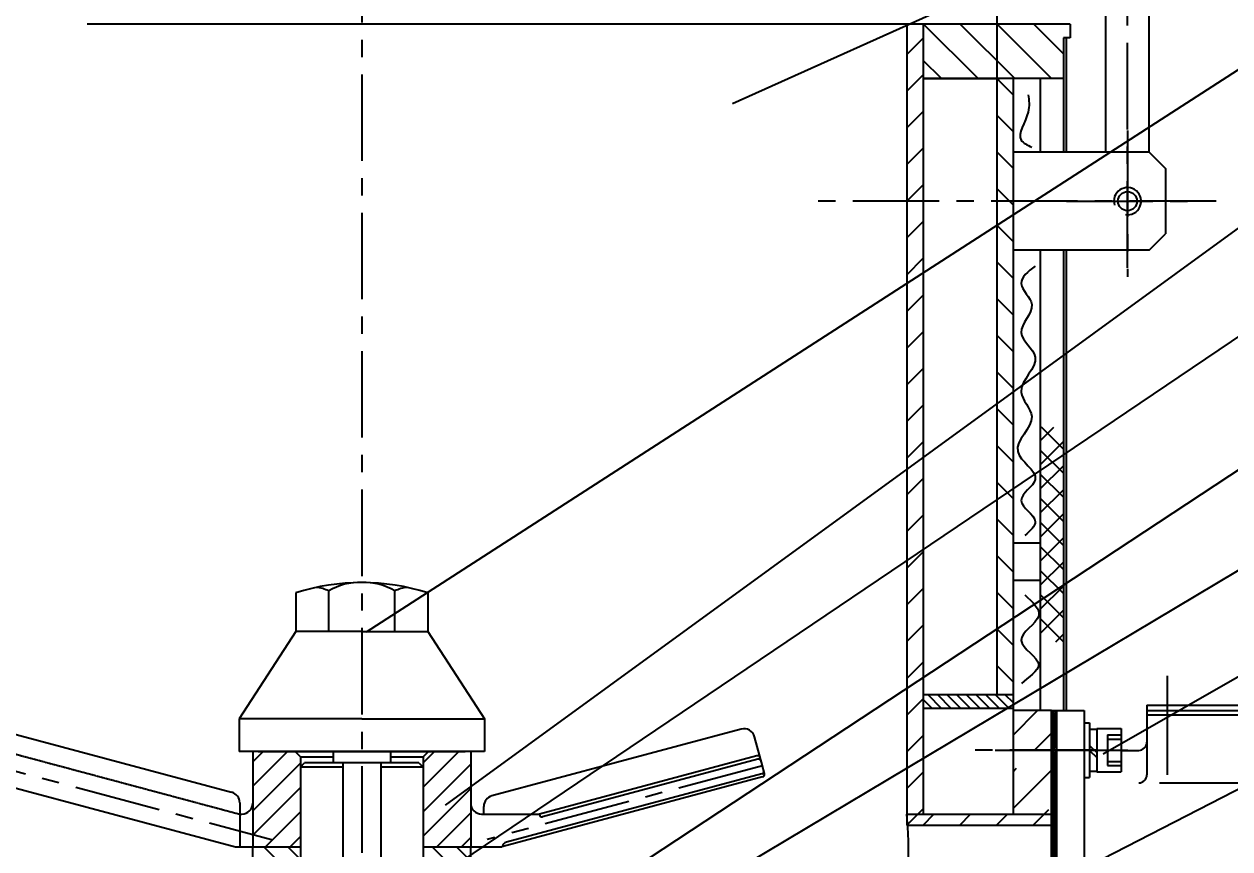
# Model space of a CAD drawing. Extents: x -2754 to 610, y -1664 to 712.
# Drawn here: x -1334.2 to -891.7, y 130.4 to 433.1 of the extents above; entities that cross this region are included whole.
import ezdxf

# ---------------------------------------------------------------- set-up
doc = ezdxf.new("R2010")
doc.units = 0
doc.linetypes.add('CENTER', pattern=[50.8, 31.75, -6.35, 6.35, -6.35])
doc.linetypes.add('HIDDEN', pattern=[0.375, 0.25, -0.125])
doc.layers.get('0').update_dxf_attribs({"linetype": 'CONTINUOUS'})
doc.layers.get('DEFPOINTS').update_dxf_attribs({"linetype": 'CONTINUOUS'})
doc.layers.add('SMPEN_THICK', color=7, linetype='CONTINUOUS')
doc.styles.get("Standard").update_dxf_attribs({"font": 'txt.shx', "height": 14})
doc.dimstyles.get("Standard").update_dxf_attribs({"dimscale": 5, "dimtxt": 4.5, "dimasz": 5.5, "dimexe": 4.25, "dimexo": 0.625, "dimgap": 2.2, "dimtad": 1, "dimdec": 4, "dimlfac": -1, "dimdsep": 46, "dimlunit": 6, "dimtxsty": 'Standard', "dimcen": 2.5, "dimclrd": 2, "dimclre": 2, "dimclrt": 2, "dimadec": 0, "dimazin": 0, "dimtfac": 1, "dimtdec": 4, "dimtmove": 0, "dimatfit": 3, "dimfxl": 1, "dimtolj": 1, "dimtzin": 0, "dimarcsym": 0})

# ---------------------------------------------------------------- blocks, each defined once
blk = doc.blocks.new('*D13')
at = {"color": 2, "lineweight": -2, "transparency": 16777216}
for p, q in [((-1044.02, 557.98), (-2411.55, 557.98)), ((-2401.55, 545.98), (-2401.55, -621.88)), ((-2195.32, -633.88), (-2411.55, -633.88))]:
    blk.add_line(p, q, dxfattribs=at)
at = {"color": 2, "transparency": 16777216}
for points in [[(-2403.55, 545.98), (-2399.55, 545.98), (-2401.55, 557.98)], [(-2403.55, -621.88), (-2399.55, -621.88), (-2401.55, -633.88)]]:
    blk.add_solid(points, dxfattribs=at)
at = {"layer": 'DEFPOINTS', "color": 0, "transparency": 16777216}
for p in [(-1044.02, 557.98), (-2401.55, -633.88), (-2195.32, -633.88)]:
    blk.add_point(p, dxfattribs=at)
at = {"color": 2, "transparency": 16777216, "insert": (-2415.45, -35.78), "char_height": 15.8, "attachment_point": 5, "rotation": 90}
blk.add_mtext('\\A1;1192', dxfattribs=at)

msp = doc.modelspace()

# ---------------------------------------------------------------- hatches: boundary and pattern name
h = msp.add_hatch()
h.set_pattern_fill('ANSI31', color=256, scale=3, style=0)
h.paths.add_polyline_path([(-1385.31554, 468.12003), (-1358.63089, 468.12003), (-1358.63089, 480.12003), (-1366.63089, 480.12003), (-1385.31554, 480.12003, 0.073324617), (-1398.8802, 478.12003), (-1542.06554, 478.12003), (-1542.06554, 433.12003), (-1459.31554, 433.12003), (-1459.86554, 438.12003), (-1451.66554, 438.12003), (-1452.21554, 433.12003), (-1440.31554, 433.12003), (-1440.86554, 438.12003), (-1432.66554, 438.12003), (-1433.21554, 433.12003), (-1420.31554, 433.12003, -0.414213562)])
h.paths.add_polyline_path([(-1324.63089, 480.12003), (-1358.63089, 480.12003), (-1358.63089, 479.55282), (-1358.63089, 468.12003), (-1324.63089, 468.12003)])
h = msp.add_hatch()
h.set_pattern_fill('ANSI31', color=256, scale=3, angle=90, style=0)
h.set_pattern_definition([(135, (-233.847, -54.31), (-6.73519, -6.73519), [])])
h.paths.add_polyline_path([(-1416.31554, 413.12003), (-1416.31554, 433.12003), (-1470.31554, 433.12003), (-1470.31554, 428.12003), (-1467.81554, 428.12003), (-1467.81554, 413.12003)])
h.paths.add_polyline_path([(-952.81554, 413.12003), (-952.81554, 428.12003), (-950.31554, 428.12003), (-950.31554, 433.12003), (-1004.31554, 433.12003), (-1004.31554, 413.12003)])
h = msp.add_hatch()
h.set_pattern_fill('ANSI31', color=256, scale=3, style=0)
h.set_pattern_definition([(45, (-233.847, -54.31), (-6.73519, 6.73519), [])])
h.paths.add_polyline_path([(-1410.31554, 433.12003), (-1416.31554, 433.12003), (-1416.31554, 133.12003), (-1410.31554, 133.12003)])
h.paths.add_polyline_path([(-1004.31554, 368.12003), (-1010.31554, 368.12003), (-1010.31554, 133.12003), (-1004.31554, 133.12003)])
h.paths.add_polyline_path([(-1004.31554, 433.12003), (-1010.31554, 433.12003), (-1010.31554, 368.12003), (-1004.31554, 368.12003)])
h = msp.add_hatch()
h.set_pattern_fill('ANSI31', color=256, scale=3, angle=90, style=0)
h.set_pattern_definition([(135, (-65.723, 0), (-6.73519, -6.73519), [])])
h.paths.add_polyline_path([(-971.31554, 386.12003), (-971.31554, 413.12003), (-977.31554, 413.12003), (-977.31554, 368.12003), (-971.31554, 368.12003)])
h.paths.add_polyline_path([(-971.31554, 368.12003), (-977.31554, 368.12003), (-977.31554, 359.2214), (-971.31554, 363.09255)])
h.paths.add_polyline_path([(-971.31554, 363.09255), (-977.31554, 359.2214), (-977.31554, 293.70848), (-971.31554, 298.07653)])
h.paths.add_polyline_path([(-971.31554, 298.07653), (-977.31554, 293.70848), (-977.31554, 258.46957), (-971.31554, 262.52502)])
h.paths.add_polyline_path([(-971.31554, 262.52502), (-977.31554, 258.46957), (-977.31554, 211.07387), (-971.31554, 215.028)])
h.paths.add_polyline_path([(-971.31554, 215.028), (-977.31554, 211.07387), (-977.31554, 187.07911), (-971.31554, 187.07911)])
h = msp.add_hatch()
h.set_pattern_fill('ANSI37', color=256, scale=50, angle=90, style=0)
h.set_pattern_definition([(135, (-658.0896, 415.4833), (-4.41942, -4.41942), []), (225, (-658.0896, 415.4833), (4.41942, -4.41942), [])])
h.paths.add_polyline_path([(-952.81554, 285.1685), (-961.31554, 285.1685), (-961.31554, 206.33042), (-952.81554, 206.33042)])
h = msp.add_hatch()
h.set_pattern_fill('ANSI31', color=256, scale=20, angle=90, style=0)
h.set_pattern_definition([(135, (-658.0896, 425.8958), (-1.767767, -1.767767), [])])
h.paths.add_polyline_path([(-971.31554, 187.07911), (-1004.31554, 187.07911), (-1004.31554, 182.07911), (-971.31554, 182.07911)])
h = msp.add_hatch()
h.set_pattern_fill('ANSI31', color=256, scale=3, style=0)
h.set_pattern_definition([(45, (-119.723, 0), (-6.73519, 6.73519), [])])
h.paths.add_polyline_path([(-1416.31554, 83.12003, 0.414213562), (-1365.31554, 32.12003), (-1275.31554, 32.12003), (-1270.31554, 32.12003), (-1270.31554, 38.12003), (-1365.31554, 38.12003, -0.414213562), (-1410.31554, 83.12003), (-1410.31554, 133.12003), (-1416.31554, 133.12003)])
h.paths.add_polyline_path([(-1055.31554, 32.12003, 0.086389248), (-1038.08185, 35.12003), (-958.20476, 35.12003), (-958.20476, 39.12003), (-1045.88156, 39.12003, -0.052851848), (-1055.31554, 38.12003), (-1150.31554, 38.12003), (-1150.31554, 32.12003), (-1145.31554, 32.12003)])
h.paths.add_polyline_path([(-971.31554, 11.62003), (-957.20476, 11.62003), (-957.20476, 19.12003), (-955.20476, 19.12003), (-955.20476, 23.56291), (-958.20476, 26.62003), (-958.20476, 35.12003), (-971.31554, 35.12003)])
h.paths.add_polyline_path([(-971.31554, -2.87997), (-957.20476, -2.87997), (-957.20476, 11.62003), (-971.31554, 11.62003)])
h.paths.add_polyline_path([(-1003.5221, 143.12003), (-1010.02364, 139.84965, -0.001377632), (-1009.96962, 139.12003), (-958.20476, 139.12003), (-958.20476, 143.12003)])
h.paths.add_polyline_path([(-971.31554, 166.62003), (-957.20476, 166.62003), (-957.20476, 181.12003), (-971.31554, 181.12003)])
h.paths.add_polyline_path([(-971.31554, 143.12003), (-958.20476, 143.12003), (-958.20476, 151.62003), (-955.20476, 154.67714), (-955.20476, 159.12003), (-957.20476, 159.12003), (-957.20476, 166.41842), (-971.31554, 159.32046)])
h = msp.add_hatch()
h.set_pattern_fill('ANSI37', color=256, scale=0.2, style=0)
h.set_pattern_definition([(45, (-119.72255, 0), (-0.4490128, 0.4490128), []), (135, (-119.72255, 0), (-0.4490128, -0.4490128), [])])
h.paths.add_polyline_path([(-955.20476, 181.12003), (-957.20476, 181.12003), (-957.20476, 166.62003), (-956.80396, 166.62003), (-955.20476, 167.42445)])
h.paths.add_polyline_path([(-955.20476, 166.62003), (-956.80396, 166.62003), (-957.20476, 166.41842), (-957.20476, 159.12003), (-955.20476, 159.12003)])
h.paths.add_polyline_path([(-955.20476, 159.12003), (-957.20476, 159.12003), (-957.20476, 143.12003), (-955.20476, 143.12003)])
h.paths.add_polyline_path([(-955.20476, 143.12003), (-957.20476, 143.12003), (-957.20476, 139.12003), (-955.20476, 139.12003)])
h.paths.add_polyline_path([(-955.20476, 139.12003), (-957.20476, 139.12003), (-957.20476, 89.12003), (-955.20476, 89.12003)])
h.paths.add_polyline_path([(-955.20476, 89.12003), (-957.20476, 89.12003), (-957.20476, 39.12003), (-955.20476, 39.12003)])
h.paths.add_polyline_path([(-955.20476, 39.12003), (-957.20476, 39.12003), (-957.20476, 35.12003), (-955.20476, 35.12003)])
h.paths.add_polyline_path([(-955.20476, 35.12003), (-957.20476, 35.12003), (-957.20476, 19.12003), (-955.20476, 19.12003)])
h.paths.add_polyline_path([(-955.20476, 19.12003), (-957.20476, 19.12003), (-957.20476, 11.62003), (-955.20476, 11.62003)])
h.paths.add_polyline_path([(-955.20476, 11.62003), (-957.20476, 11.62003), (-957.20476, -2.87997), (-955.20476, -2.87997)])
h = msp.add_hatch()
h.set_pattern_fill('ANSI31', color=256, scale=2, style=0)
h.set_pattern_definition([(45, (-233.8474, -42.51), (-4.49013, 4.49013), [])])
h.paths.add_polyline_path([(-1250.31554, 131.12003), (-1232.81554, 131.12003), (-1232.81554, 160.42006), (-1232.81554, 164.12003), (-1234.81554, 166.12003), (-1250.31554, 166.12003)])
h.paths.add_polyline_path([(-1170.31554, 166.12003), (-1185.81554, 166.12003), (-1187.81554, 164.12003), (-1187.81554, 133.12003), (-1187.81554, 131.12003), (-1171.81554, 131.12003), (-1170.31554, 131.12003)])
at = {"layer": 'SMPEN_THICK'}
h = msp.add_hatch(dxfattribs=at)
h.set_pattern_fill('ANSI31', color=256, scale=50, angle=90, style=0)
h.set_pattern_definition([(135, (-707.394, -549.2175), (-4.419417, -4.419417), [])])
h.paths.add_polyline_path([(-1234.31554, 120.12003), (-1232.81554, 121.62003), (-1232.81554, 129.62003), (-1234.31554, 131.12003), (-1248.81554, 131.12003), (-1250.31554, 129.62003), (-1250.31554, 121.62003), (-1248.81554, 120.12003)])
h.paths.add_polyline_path([(-1170.31554, 129.62003), (-1171.81554, 131.12003), (-1186.31554, 131.12003), (-1187.81554, 129.62003), (-1187.81554, 121.62003), (-1186.31554, 120.12003), (-1171.81554, 120.12003), (-1170.31554, 121.62003)])

# ---------------------------------------------------------------- linework, layer by layer
at = {"color": 1}
for p, q in [((-1074.24311, 403.9677), (-758.08871, 546.24558)), ((-1208.53905, 210.0381), (-756.40441, 501.75125)), ((-1179.55914, 146.47369), (-757.44234, 453.77775)), ((-1179.16994, 122.03453), (-756.87448, 407.46749)), ((-1180.63713, 77.08055), (-757.90145, 355.67248)), ((-1184.55418, 56.00842), (-756.84299, 311.33262)), ((-938.26341, 165.29463), (-758.4856, 268.00015)), ((-956.67634, 117.44572), (-758.63279, 219.14433))]:
    msp.add_line(p, q, dxfattribs=at)
at = {"color": 4}
for p, q in [((-937.31554, 401.76805), (-937.31554, 465.12003)), ((-921.31554, 401.76805), (-921.31554, 465.12003)), ((-937.31554, 386.12003), (-937.31554, 401.76805)), ((-921.31554, 386.12003), (-921.31554, 401.76805)), ((-1234.56554, 224.35609), (-1234.56554, 210.12003)), ((-1222.44054, 210.12003), (-1222.44054, 225.04093)), ((-1198.19054, 210.12003), (-1198.19054, 225.04093)), ((-1186.06554, 224.35609), (-1186.06554, 210.12003)), ((-1234.56554, 210.12003), (-1255.31554, 178.12003)), ((-1210.31554, 210.12003), (-1234.56554, 210.12003)), ((-1210.31554, 210.12003), (-1186.06554, 210.12003)), ((-1186.06554, 210.12003), (-1165.31554, 178.12003)), ((-1255.31554, 178.12003), (-1255.31554, 166.12003)), ((-1210.31554, 178.12003), (-1255.31554, 178.12003)), ((-1210.31554, 178.12003), (-1165.31554, 178.12003)), ((-1165.31554, 178.12003), (-1165.31554, 166.12003)), ((-1165.31554, 166.12003), (-1255.31554, 166.12003)), ((-1220.81554, 166.12003), (-1220.81554, 161.92006)), ((-1199.81554, 166.12003), (-1199.81554, 161.92006)), ((-1232.81554, 160.42006), (-1231.31554, 161.92006)), ((-1217.31554, 160.42006), (-1232.81554, 160.42006)), ((-1189.31554, 161.92006), (-1231.31554, 161.92006)), ((-1203.31554, 161.92006), (-1203.31554, 68.92006)), ((-1187.81554, 160.42006), (-1203.31554, 160.42006)), ((-1189.31554, 161.92006), (-1187.81554, 160.42006))]:
    msp.add_line(p, q, dxfattribs=at)
for p, q in [((-936.60476, 172.22003), (-936.60476, 161.02003)), ((-936.60476, 170.60374), (-931.60476, 170.60374)), ((-936.60476, 162.48206), (-931.60476, 162.48206))]:
    msp.add_line(p, q)
msp.add_arc((-929.31554, 368.12003), 5, 260.9727456, 197.7010093)
for centre, radius, start, end in [((-1210.31554, 148.12003), 80, 72.3546051, 107.6453949), ((-1228.50304, 212.70602), 13.74423, 63.8262819, 83.6316622), ((-1211.47671, 207.27983), 20.87252, 86.8108991, 121.6868017), ((-1209.15437, 207.27983), 20.87252, 58.3131983, 93.1891009), ((-1192.12804, 212.70602), 13.74423, 96.3683378, 116.1737181)]:
    msp.add_arc(centre, radius, start, end, dxfattribs=at)
for points in [[(-965.75761, 407.21469), (-965.75761, 400.79476), (-968.32706, 390.52286), (-964.47289, 387.95489)], [(-963.18816, 344.29935), (-968.32706, 337.87942), (-964.47289, 330.1755), (-968.32706, 319.90361), (-963.18816, 310.9157), (-968.32706, 298.07584), (-964.47289, 289.08793), (-969.61179, 276.24807), (-963.18816, 265.97618), (-968.32706, 258.27226), (-963.18816, 250.56834), (-967.04234, 245.43239)]]:
    msp.add_spline(points, degree=3)
msp.add_open_spline([(-967.04234, 223.60462), (-964.14726, 221.0177), (-957.79849, 215.34472), (-974.328, 207.00771), (-956.87963, 198.17572), (-965.94139, 193.4652), (-968.21625, 191.12003)], degree=3, knots=[0, 0, 0, 0, 9.260598547, 20.308013785, 31.355429023, 40.461291221, 40.461291221, 40.461291221, 40.461291221])
at = {"layer": 'DEFPOINTS', "color": 0, "linetype": 'ByBlock'}
for p in [(-1210.31554, 175.87123), (-1210.31554, 175.78231), (-1063.29155, 160.798), (-1243.46673, 133.79121), (-1164.25486, 133.74496)]:
    msp.add_point(p, dxfattribs=at)
at = {"layer": 'SMPEN_THICK', "linetype": 'CENTER'}
for p, q in [((-1210.31554, 516.27471), (-1210.31554, -420.44364)), ((-929.31554, 343.68439), (-929.31554, 513.98839)), ((-929.31554, 394.10944), (-929.31554, 340.29269)), ((-896.80763, 368.12003), (-1045.53983, 368.12003)), ((-951.74647, 368.12003), (-905.54731, 368.12003)), ((-1364.36786, 166.18657), (-1243.46673, 133.79121)), ((-940.77439, 166.62003), (-989.21285, 166.62003)), ((-1063.29155, 160.88692), (-1164.25486, 133.83388))]:
    msp.add_line(p, q, dxfattribs=at)
at = {"layer": 'SMPEN_THICK', "color": 4}
for p, q in [((-977.31554, 447.58768), (-977.31554, 187.07911)), ((-950.31554, 433.12003), (-1311.13089, 433.12003)), ((-1010.31554, 433.12003), (-1010.31554, 139.12003)), ((-1004.31554, 433.12003), (-1004.31554, 143.12003)), ((-1001.81554, 433.12003), (-1001.81554, 433.12003)), ((-950.31554, 433.12003), (-950.31554, 428.12003)), ((-952.81554, 428.12003), (-952.81554, 386.12003)), ((-950.31554, 428.12003), (-952.81554, 428.12003)), ((-952.81554, 428.12003), (-952.81554, 413.12003)), ((-951.81554, 428.12003), (-951.81554, 386.12003)), ((-952.81554, 413.12003), (-1004.31554, 413.12003)), ((-1004.31554, 413.12003), (-976.31554, 413.12003)), ((-952.81554, 413.12003), (-1004.31554, 413.12003)), ((-977.31554, 413.12003), (-977.31554, 386.12003)), ((-971.31554, 413.12003), (-971.31554, 386.12003)), ((-961.31554, 413.12003), (-961.31554, 386.12003)), ((-952.81554, 415.12003), (-952.81554, 413.12003)), ((-921.31554, 386.12003), (-971.31554, 386.12003)), ((-971.31554, 386.12003), (-971.31554, 143.12003)), ((-921.31554, 386.12003), (-915.31554, 380.12003)), ((-915.31554, 380.12003), (-915.31554, 356.12003)), ((-921.31554, 350.12003), (-915.31554, 356.12003)), ((-921.31554, 350.12003), (-971.31554, 350.12003)), ((-971.31554, 350.12003), (-971.31554, 181.12003)), ((-961.31554, 350.12003), (-961.31554, 181.12003)), ((-952.81554, 350.12003), (-952.81554, 181.12003)), ((-951.81554, 350.12003), (-951.81554, 181.12003)), ((-961.31554, 242.6387), (-971.31554, 242.6387)), ((-961.31554, 228.91525), (-971.31554, 228.91525)), ((-1004.31554, 187.07911), (-971.31554, 187.07911)), ((-1004.31554, 182.07911), (-971.31554, 182.07911)), ((-922.20476, 183.12003), (-772.20476, 183.12003)), ((-922.20476, 183.12003), (-922.20476, 157.57643)), ((-957.20476, 181.12003), (-971.31554, 181.12003)), ((-957.20476, 89.12003), (-957.20476, 181.12003)), ((-957.20476, 181.12003), (-945.20476, 181.12003)), ((-955.20476, -2.87997), (-955.20476, 181.12003)), ((-945.20476, 181.12003), (-945.20476, -6.34407)), ((-922.20476, 181.12003), (-772.20476, 181.12003)), ((-922.20476, 179.62003), (-772.20476, 179.62003)), ((-1350.223, 175.85505), (-1258.06487, 151.16136)), ((-1071.03754, 174.34053), (-1162.56621, 149.8155)), ((-945.20476, 176.62003), (-943.20476, 176.62003)), ((-943.20476, 176.62003), (-943.20476, 156.62003)), ((-943.20476, 174.32003), (-940.60476, 174.32003)), ((-940.60476, 174.62003), (-940.60476, 158.62003)), ((-940.60476, 174.62003), (-931.60476, 174.62003)), ((-931.60476, 174.62003), (-931.60476, 158.62003)), ((-1063.29155, 160.88692), (-1066.13856, 171.5121)), ((-943.20476, 168.37553), (-940.60476, 165.79211)), ((-1250.31554, 166.12003), (-1250.31554, 131.12003)), ((-1248.31554, 166.12003), (-1172.31554, 166.12003)), ((-1234.81554, 166.12003), (-1234.81554, 166.12003)), ((-1234.81554, 166.12003), (-1232.81554, 164.12003)), ((-1232.81554, 164.12003), (-1232.81554, 133.12003)), ((-1232.81554, 164.12003), (-1220.81554, 164.12003)), ((-1199.81554, 164.12003), (-1187.81554, 164.12003)), ((-1187.81554, 164.12003), (-1185.81554, 166.12003)), ((-1187.81554, 164.12003), (-1187.81554, 133.12003)), ((-1185.81554, 166.12003), (-1185.81554, 166.12003)), ((-1170.31554, 166.12003), (-1170.31554, 131.12003)), ((-1065.29276, 164.4918), (-1145.0533, 143.12003)), ((-943.20476, 166.5429), (-940.60476, 163.95949)), ((-931.60476, 166.5429), (-925.20476, 166.5429)), ((-1217.31554, 161.92006), (-1217.31554, 68.92006)), ((-1064.98217, 163.33269), (-1144.04625, 142.14754)), ((-1062.5151, 157.98914), (-1063.39428, 161.27031)), ((-1358.03834, 158.27892), (-1256.67998, 131.12003)), ((-1232.81554, 158.62006), (-1232.81554, -44.87998)), ((-1187.81554, 158.62006), (-1187.81554, -44.87998)), ((-1063.2222, 156.76439), (-1158.92829, 131.12003)), ((-1063.53279, 157.92351), (-1157.22759, 132.81806)), ((-957.20476, 159.12003), (-955.20476, 159.12003)), ((-945.20476, 156.62003), (-943.20476, 156.62003)), ((-943.20476, 158.92003), (-940.60476, 158.92003)), ((-940.60476, 158.62003), (-931.60476, 158.62003)), ((-917.59016, 154.57643), (-775.02734, 154.57643)), ((-1255.10015, 147.29765), (-1255.10015, 131.12003)), ((-1255.10015, 143.12003), (-1254.31554, 143.12003)), ((-1166.31554, 143.12003), (-1145.0533, 143.12003)), ((-1165.53093, 143.12003), (-1165.53093, 145.95179)), ((-1145.0533, 143.12003), (-1145.0533, 142.92028)), ((-1010.31554, 143.12003), (-955.20476, 143.12003)), ((-1010.31554, 139.12003), (-955.20476, 139.12003)), ((-1256.67998, 131.12003), (-1232.81554, 131.12003)), ((-1250.31554, 118.12003), (-1250.31554, 131.12003)), ((-1248.81554, 131.12003), (-1232.81554, 131.12003)), ((-1187.81554, 131.12003), (-1158.92829, 131.12003)), ((-1187.81554, 131.12003), (-1171.81554, 131.12003)), ((-1170.31554, 118.12003), (-1170.31554, 131.12003))]:
    msp.add_line(p, q, dxfattribs=at)
at = {"layer": 'SMPEN_THICK', "linetype": 'CENTER', "ltscale": 2}
for p, q in [((-914.70476, 193.91055), (-914.70476, 157.57643)), ((-936.60476, 172.22003), (-931.60476, 172.22003)), ((-977.93454, 166.62003), (-929.17096, 166.62003)), ((-936.60476, 161.02003), (-931.60476, 161.02003))]:
    msp.add_line(p, q, dxfattribs=at)
at = {"layer": 'SMPEN_THICK', "linetype": 'HIDDEN'}
msp.add_line((-1354.93251, 169.87003), (-1255.10015, 143.12003), dxfattribs=at)
at = {"layer": 'SMPEN_THICK', "color": 4}
msp.add_circle((-929.31554, 368.12003), 3.5, dxfattribs=at)
for centre, radius, start, end in [((-1070.00227, 170.47683), 4, 15, 105), ((-925.20476, 169.5429), 3, 270, 0), ((-1065.03394, 163.52588), 1, 15, 105), ((-1064.72335, 162.36676), 1, 15, 105), ((-1063.7916, 158.88943), 1, 285, 15), ((-1063.48102, 157.73032), 1, 285, 15), ((-925.20476, 157.57643), 3, 270, 0), ((-1259.10015, 147.29765), 4, 0, 75), ((-1254.31554, 147.12003), 4, 270, 0), ((-1166.31554, 147.12003), 4, 180, 270), ((-1161.53093, 145.95179), 4, 105, 180), ((-1144.2533, 142.92028), 0.8, 180, 285), ((-1142.40099, 129.68244), 132.76723, 342.2108344, 5.8089457), ((-1156.70995, 130.88621), 2, 105, 171.4218215)]:
    msp.add_arc(centre, radius, start, end, dxfattribs=at)

# ---------------------------------------------------------------- dimensions: what is measured, and where the dimension line sits
dim = msp.add_linear_dim(base=(-2401.54934, -633.87997), p1=(-1044.01722, 557.9806), p2=(-2195.31554, -633.87997), angle=90, text='1192', dimstyle='Standard', override={"dimscale": 4, "dimtxt": 3.5, "dimasz": 3, "dimexe": 2.5, "dimexo": 0, "dimgap": 1.5, "dimlfac": 1, "dimlunit": 2, "dimcen": 0.09, "dimtp": 0.2, "dimtfac": 0.66667, "dimatfit": 2, "dimtvp": 5, "dimtzin": 8})
dim.commit()
dim.dimension.update_dxf_attribs({"geometry": '*D13', "text_midpoint": (-2401.54934, -35.78066), "dimtype": 160})

doc.saveas('drawing.dxf')
